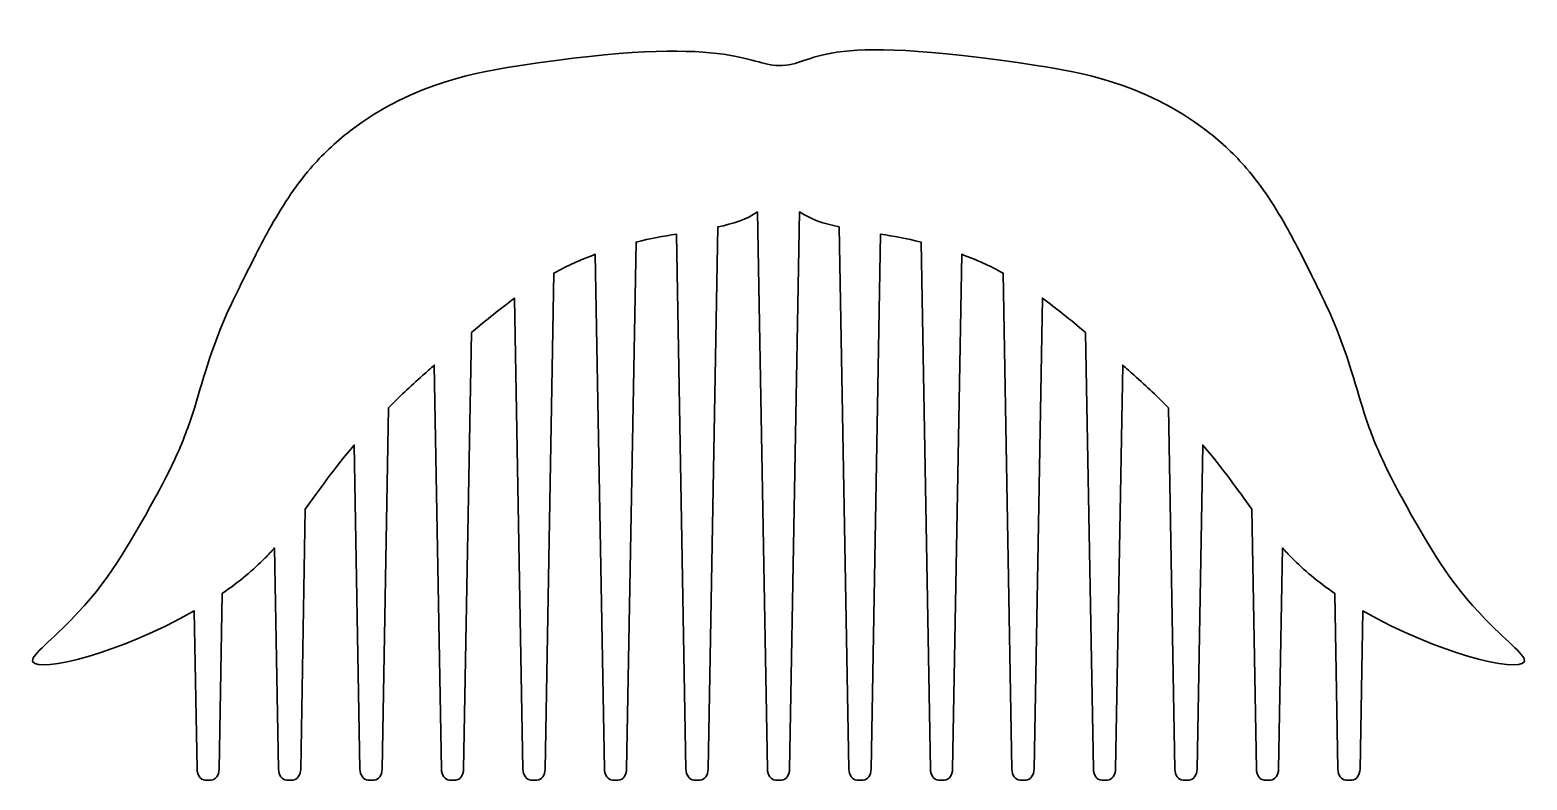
# Model space of a CAD drawing. Header units: inches. Extents: x 12.58 to 18.58, y -10.43 to -7.42.
import ezdxf

# ---------------------------------------------------------------- set-up
doc = ezdxf.new("R2010")
doc.units = ezdxf.units.IN
doc.header["$MEASUREMENT"] = 0
doc.layers.add('_U+0421_U+043B_U+043E_U+0439 1', color=7, linetype='Continuous')

msp = doc.modelspace()

# ---------------------------------------------------------------- linework, layer by layer
at = {"layer": '_U+0421_U+043B_U+043E_U+0439 1', "color": 22, "lineweight": 35, "true_color": 0xe52421}
msp.add_open_spline([(18.5669, -9.9518), (18.5435, -9.9961), (18.2165, -9.9168), (17.921, -9.7475), (17.921, -9.7475), (17.9097, -10.3811), (17.9097, -10.3811), (17.9093, -10.4058), (17.8951, -10.4254), (17.8778, -10.4254), (17.8778, -10.4254), (17.8528, -10.4254), (17.8528, -10.4254), (17.8356, -10.4254), (17.8213, -10.4058), (17.8208, -10.3811), (17.8208, -10.3811), (17.8083, -9.6772), (17.8083, -9.6772), (17.7389, -9.6296), (17.684, -9.5829), (17.6371, -9.5354), (17.6239, -9.5221), (17.6114, -9.5087), (17.5992, -9.4953), (17.5992, -9.4953), (17.5835, -10.3811), (17.5835, -10.3811), (17.5829, -10.4058), (17.5688, -10.4254), (17.5515, -10.4254), (17.5515, -10.4254), (17.5265, -10.4254), (17.5265, -10.4254), (17.5092, -10.4254), (17.495, -10.4058), (17.4946, -10.3811), (17.4946, -10.3811), (17.476, -9.3392), (17.476, -9.3392), (17.4204, -9.2626), (17.3619, -9.1792), (17.2803, -9.0828), (17.2803, -9.0828), (17.2802, -9.0827), (17.2802, -9.0827), (17.2802, -9.0827), (17.2571, -10.3811), (17.2571, -10.3811), (17.2567, -10.4058), (17.2425, -10.4254), (17.2252, -10.4254), (17.2252, -10.4254), (17.2002, -10.4254), (17.2002, -10.4254), (17.1829, -10.4254), (17.1687, -10.4058), (17.1683, -10.3811), (17.1683, -10.3811), (17.1425, -8.9332), (17.1425, -8.9332), (17.1017, -8.8922), (17.0562, -8.849), (17.0051, -8.8033), (16.9896, -8.7895), (16.9745, -8.776), (16.9596, -8.7628), (16.9596, -8.7628), (16.9308, -10.3811), (16.9308, -10.3811), (16.9304, -10.4058), (16.9162, -10.4254), (16.8989, -10.4254), (16.8989, -10.4254), (16.8739, -10.4254), (16.8739, -10.4254), (16.8566, -10.4254), (16.8424, -10.4058), (16.842, -10.3811), (16.842, -10.3811), (16.8108, -8.6322), (16.8108, -8.6322), (16.7503, -8.5806), (16.6939, -8.5349), (16.6381, -8.4943), (16.6381, -8.4943), (16.6045, -10.3811), (16.6045, -10.3811), (16.6041, -10.4058), (16.5899, -10.4254), (16.5725, -10.4254), (16.5725, -10.4254), (16.5476, -10.4254), (16.5476, -10.4254), (16.5303, -10.4254), (16.5161, -10.4058), (16.5157, -10.3811), (16.5157, -10.3811), (16.4803, -8.3936), (16.4803, -8.3936), (16.4282, -8.3651), (16.3739, -8.3403), (16.3149, -8.3186), (16.3149, -8.3186), (16.2782, -10.3811), (16.2782, -10.3811), (16.2778, -10.4058), (16.2636, -10.4254), (16.2462, -10.4254), (16.2462, -10.4254), (16.2213, -10.4254), (16.2213, -10.4254), (16.204, -10.4254), (16.1898, -10.4058), (16.1894, -10.3811), (16.1894, -10.3811), (16.1518, -8.2694), (16.1518, -8.2694), (16.0942, -8.2556), (16.0403, -8.2458), (15.9901, -8.2376), (15.9901, -8.2376), (15.9519, -10.3811), (15.9519, -10.3811), (15.9515, -10.4058), (15.9373, -10.4254), (15.9199, -10.4254), (15.9199, -10.4254), (15.895, -10.4254), (15.895, -10.4254), (15.8777, -10.4254), (15.8635, -10.4058), (15.863, -10.3811), (15.863, -10.3811), (15.8244, -8.2089), (15.8244, -8.2089), (15.8243, -8.2089), (15.8243, -8.2089), (15.8243, -8.2089), (15.7633, -8.1958), (15.7103, -8.1787), (15.6654, -8.1489), (15.6654, -8.1489), (15.6654, -8.1488), (15.6653, -8.1488), (15.6653, -8.1488), (15.6256, -10.3811), (15.6256, -10.3811), (15.6251, -10.4058), (15.611, -10.4254), (15.5936, -10.4254), (15.5936, -10.4254), (15.5687, -10.4254), (15.5687, -10.4254), (15.5514, -10.4254), (15.5372, -10.4058), (15.5367, -10.3811), (15.5367, -10.3811), (15.497, -8.1489), (15.497, -8.1489), (15.497, -8.1489), (15.497, -8.1489), (15.4969, -8.1489), (15.4521, -8.1789), (15.399, -8.196), (15.338, -8.2089), (15.338, -8.2089), (15.2993, -10.3811), (15.2993, -10.3811), (15.2988, -10.4058), (15.2847, -10.4254), (15.2673, -10.4254), (15.2673, -10.4254), (15.2424, -10.4254), (15.2424, -10.4254), (15.225, -10.4254), (15.2109, -10.4058), (15.2104, -10.3811), (15.2104, -10.3811), (15.1723, -8.2377), (15.1723, -8.2377), (15.122, -8.2458), (15.0682, -8.2556), (15.0106, -8.2696), (15.0106, -8.2696), (14.973, -10.3811), (14.973, -10.3811), (14.9725, -10.4058), (14.9584, -10.4254), (14.941, -10.4254), (14.941, -10.4254), (14.9161, -10.4254), (14.9161, -10.4254), (14.8987, -10.4254), (14.8846, -10.4058), (14.8841, -10.3811), (14.8841, -10.3811), (14.8474, -8.3186), (14.8474, -8.3186), (14.8474, -8.3186), (14.8474, -8.3186), (14.8474, -8.3186), (14.7884, -8.3404), (14.7341, -8.3651), (14.6821, -8.3936), (14.6821, -8.3936), (14.6467, -10.3811), (14.6467, -10.3811), (14.6462, -10.4058), (14.6321, -10.4254), (14.6147, -10.4254), (14.6147, -10.4254), (14.5898, -10.4254), (14.5898, -10.4254), (14.5724, -10.4254), (14.5583, -10.4058), (14.5578, -10.3811), (14.5578, -10.3811), (14.5242, -8.4945), (14.5242, -8.4945), (14.4684, -8.5349), (14.4121, -8.5806), (14.3515, -8.6322), (14.3515, -8.6322), (14.3515, -8.6322), (14.3515, -8.6322), (14.3515, -8.6322), (14.3204, -10.3811), (14.3204, -10.3811), (14.3199, -10.4058), (14.3057, -10.4254), (14.2884, -10.4254), (14.2884, -10.4254), (14.2635, -10.4254), (14.2635, -10.4254), (14.2461, -10.4254), (14.232, -10.4058), (14.2315, -10.3811), (14.2315, -10.3811), (14.2027, -8.7627), (14.2027, -8.7627), (14.2027, -8.7627), (14.2027, -8.7628), (14.2026, -8.7628), (14.1878, -8.776), (14.1726, -8.7894), (14.1571, -8.8033), (14.106, -8.849), (14.0606, -8.8922), (14.0199, -8.9332), (14.0199, -8.9332), (14.0198, -8.9332), (14.0198, -8.9332), (14.0198, -8.9332), (13.9941, -10.3811), (13.9941, -10.3811), (13.9936, -10.4058), (13.9794, -10.4254), (13.9621, -10.4254), (13.9621, -10.4254), (13.9372, -10.4254), (13.9372, -10.4254), (13.9198, -10.4254), (13.9056, -10.4058), (13.9052, -10.3811), (13.9052, -10.3811), (13.8821, -9.0828), (13.8821, -9.0828), (13.8821, -9.0828), (13.8821, -9.0828), (13.8821, -9.0828), (13.8003, -9.1792), (13.7419, -9.2628), (13.6862, -9.3393), (13.6862, -9.3393), (13.6678, -10.3811), (13.6678, -10.3811), (13.6674, -10.4058), (13.6532, -10.4254), (13.6358, -10.4254), (13.6358, -10.4254), (13.6108, -10.4254), (13.6108, -10.4254), (13.5935, -10.4254), (13.5793, -10.4058), (13.5789, -10.3811), (13.5789, -10.3811), (13.5632, -9.4953), (13.5632, -9.4953), (13.551, -9.5087), (13.5385, -9.5221), (13.5253, -9.5354), (13.4782, -9.5829), (13.4233, -9.6297), (13.3539, -9.6772), (13.3539, -9.6772), (13.3414, -10.3811), (13.3414, -10.3811), (13.341, -10.4058), (13.3268, -10.4254), (13.3094, -10.4254), (13.3094, -10.4254), (13.2846, -10.4254), (13.2846, -10.4254), (13.2672, -10.4254), (13.2531, -10.4058), (13.2526, -10.3811), (13.2526, -10.3811), (13.2414, -9.7475), (13.2414, -9.7475), (12.9458, -9.9168), (12.6189, -9.9961), (12.5954, -9.9518), (12.5836, -9.9293), (12.6539, -9.8806), (12.7486, -9.7833), (12.8994, -9.6286), (12.9764, -9.4899), (13.0854, -9.2935), (13.1064, -9.2556), (13.1246, -9.221), (13.1404, -9.1888), (13.1811, -9.1065), (13.2072, -9.0403), (13.2276, -8.9794), (13.2721, -8.8481), (13.2904, -8.7415), (13.374, -8.5537), (13.3881, -8.5221), (13.404, -8.4881), (13.4222, -8.4512), (13.4635, -8.3679), (13.5014, -8.2915), (13.5406, -8.2208), (13.5406, -8.2208), (13.5404, -8.2208), (13.5406, -8.2207), (13.5906, -8.1303), (13.6428, -8.049), (13.7068, -7.9746), (13.7526, -7.9211), (13.8046, -7.8711), (13.8664, -7.8236), (14.1204, -7.6279), (14.3949, -7.5857), (14.54, -7.5632), (15.3895, -7.4318), (15.4639, -7.5625), (15.5812, -7.5625), (15.747, -7.5625), (15.6927, -7.4194), (16.6224, -7.5632), (16.7675, -7.5857), (17.0419, -7.6279), (17.296, -7.8236), (17.3578, -7.8711), (17.4097, -7.9211), (17.4556, -7.9746), (17.5196, -8.049), (17.5718, -8.1303), (17.6218, -8.2207), (17.6218, -8.2208), (17.6218, -8.2208), (17.6218, -8.2208), (17.6218, -8.2208), (17.6218, -8.221), (17.6218, -8.221), (17.661, -8.2917), (17.6989, -8.3679), (17.7401, -8.4512), (17.7583, -8.4881), (17.7743, -8.5221), (17.7883, -8.5537), (17.8719, -8.7415), (17.8903, -8.8481), (17.9347, -8.9794), (17.9551, -9.0403), (17.9812, -9.1065), (18.0219, -9.1888), (18.0378, -9.221), (18.056, -9.2556), (18.0768, -9.2935), (18.186, -9.4899), (18.2629, -9.6286), (18.4138, -9.7833), (18.5083, -9.8806), (18.5786, -9.9293), (18.5669, -9.9518)], degree=3, knots=[0, 0, 0, 0, 1, 1, 1, 2, 2, 2, 3, 3, 3, 4, 4, 4, 5, 5, 5, 6, 6, 6, 7, 7, 7, 8, 8, 8, 9, 9, 9, 10, 10, 10, 11, 11, 11, 12, 12, 12, 13, 13, 13, 14, 14, 14, 15, 15, 15, 16, 16, 16, 17, 17, 17, 18, 18, 18, 19, 19, 19, 20, 20, 20, 21, 21, 21, 22, 22, 22, 23, 23, 23, 24, 24, 24, 25, 25, 25, 26, 26, 26, 27, 27, 27, 28, 28, 28, 29, 29, 29, 30, 30, 30, 31, 31, 31, 32, 32, 32, 33, 33, 33, 34, 34, 34, 35, 35, 35, 36, 36, 36, 37, 37, 37, 38, 38, 38, 39, 39, 39, 40, 40, 40, 41, 41, 41, 42, 42, 42, 43, 43, 43, 44, 44, 44, 45, 45, 45, 46, 46, 46, 47, 47, 47, 48, 48, 48, 49, 49, 49, 50, 50, 50, 51, 51, 51, 52, 52, 52, 53, 53, 53, 54, 54, 54, 55, 55, 55, 56, 56, 56, 57, 57, 57, 58, 58, 58, 59, 59, 59, 60, 60, 60, 61, 61, 61, 62, 62, 62, 63, 63, 63, 64, 64, 64, 65, 65, 65, 66, 66, 66, 67, 67, 67, 68, 68, 68, 69, 69, 69, 70, 70, 70, 71, 71, 71, 72, 72, 72, 73, 73, 73, 74, 74, 74, 75, 75, 75, 76, 76, 76, 77, 77, 77, 78, 78, 78, 79, 79, 79, 80, 80, 80, 81, 81, 81, 82, 82, 82, 83, 83, 83, 84, 84, 84, 85, 85, 85, 86, 86, 86, 87, 87, 87, 88, 88, 88, 89, 89, 89, 90, 90, 90, 91, 91, 91, 92, 92, 92, 93, 93, 93, 94, 94, 94, 95, 95, 95, 96, 96, 96, 97, 97, 97, 98, 98, 98, 99, 99, 99, 100, 100, 100, 101, 101, 101, 102, 102, 102, 103, 103, 103, 104, 104, 104, 105, 105, 105, 106, 106, 106, 107, 107, 107, 108, 108, 108, 109, 109, 109, 110, 110, 110, 111, 111, 111, 112, 112, 112, 113, 113, 113, 114, 114, 114, 115, 115, 115, 116, 116, 116, 117, 117, 117, 118, 118, 118, 119, 119, 119, 120, 120, 120, 121, 121, 121, 122, 122, 122, 123, 123, 123, 124, 124, 124, 125, 125, 125, 126, 126, 126, 127, 127, 127, 128, 128, 128, 129, 129, 129, 129], dxfattribs=at)

doc.saveas('drawing.dxf')
